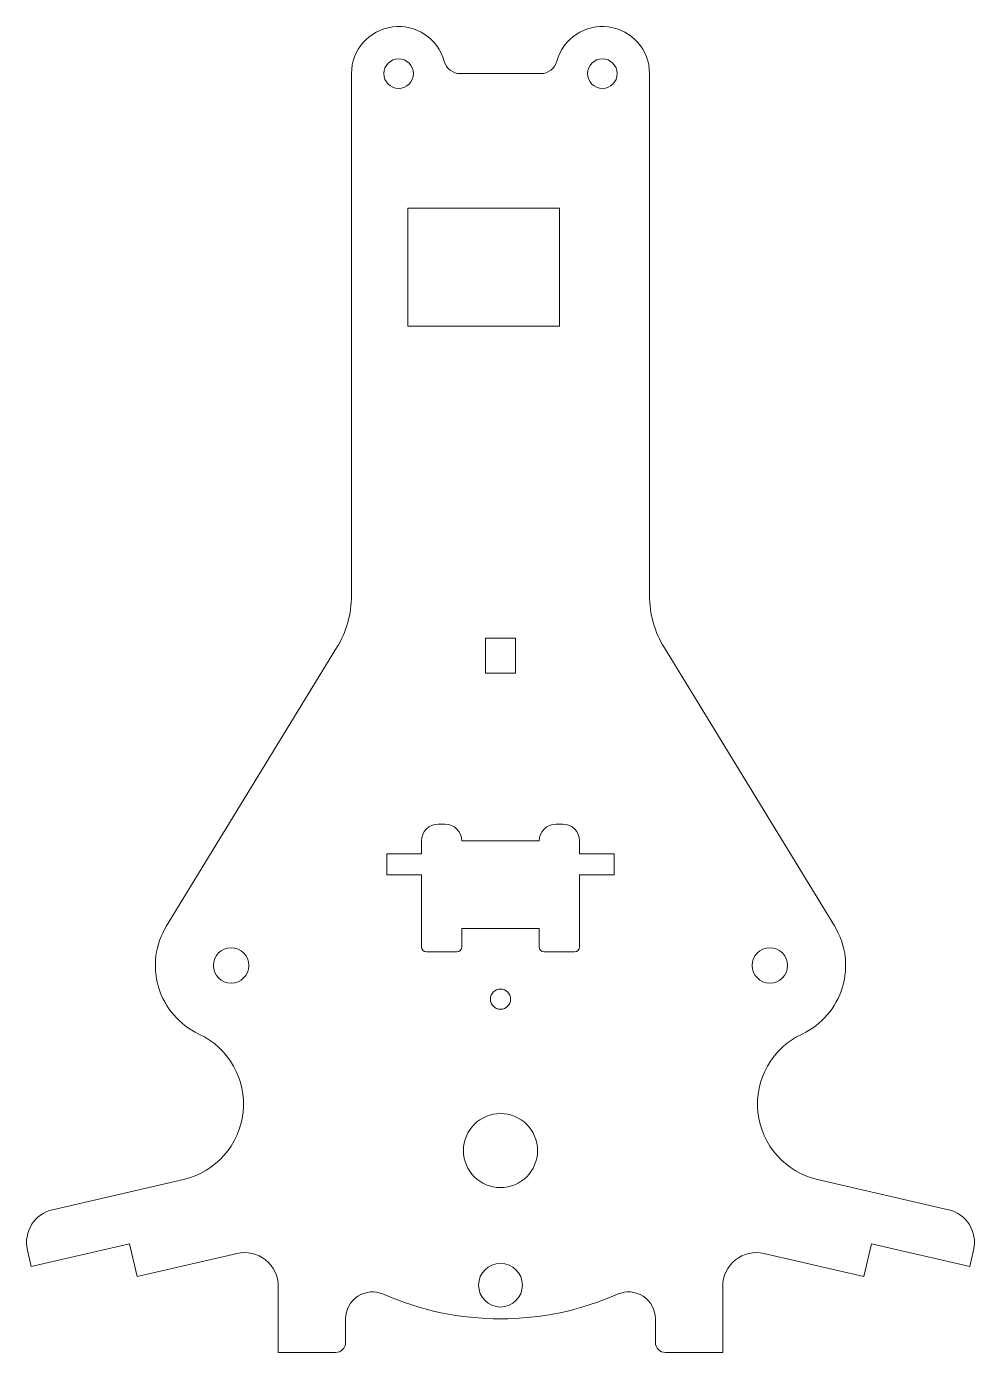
# Model space of a CAD drawing. Header units: millimetres. Extents: x -141 to 141, y -60 to 334.
import ezdxf

# ---------------------------------------------------------------- set-up
doc = ezdxf.new("R2010")
doc.units = ezdxf.units.MM

msp = doc.modelspace()

# ---------------------------------------------------------------- linework, layer by layer
at = {"color": 7, "linetype": 'Continuous', "lineweight": 15}
for p, q in [((-44.25, 320), (-44.25, 165)), ((11.92, 320), (-11.92, 320)), ((44.25, 165), (44.25, 320)), ((17.5, 280), (-27.5, 280)), ((-27.5, 280), (-27.5, 245)), ((17.5, 245), (17.5, 280)), ((-27.5, 245), (17.5, 245)), ((-4.5, 152.25), (-4.5, 141.85)), ((4.5, 152.25), (-4.5, 152.25)), ((4.5, 141.85), (4.5, 152.25)), ((-48.66, 149.34), (-99.19, 66.74)), ((99.19, 66.74), (48.66, 149.34)), ((-4.5, 141.85), (4.5, 141.85)), ((-16.5, 97), (-18.5, 97)), ((18.5, 97), (16.5, 97)), ((-23.5, 92), (-23.5, 88.2)), ((11.5, 92), (-11.5, 92)), ((23.5, 88.2), (23.5, 92)), ((-33.75, 88.2), (-33.75, 81.9)), ((-23.5, 88.2), (-33.75, 88.2)), ((33.75, 88.2), (23.5, 88.2)), ((33.75, 81.9), (33.75, 88.2)), ((-33.75, 81.9), (-23.5, 81.9)), ((-23.5, 81.9), (-23.5, 60.5)), ((23.5, 81.9), (33.75, 81.9)), ((23.5, 60.5), (23.5, 81.9)), ((-11.5, 66), (11.5, 66)), ((-11.5, 60.5), (-11.5, 66)), ((11.5, 66), (11.5, 60.5)), ((-22, 59), (-13, 59)), ((13, 59), (22, 59)), ((-94.16, -8.6), (-133.01, -17.57)), ((133.01, -17.57), (94.16, -8.6)), ((-140.5, -29.56), (-139.38, -34.43)), ((-139.38, -34.43), (-110.15, -27.68)), ((-110.15, -27.68), (-107.9, -37.43)), ((-107.9, -37.43), (-78.25, -30.58)), ((78.25, -30.58), (107.9, -37.43)), ((107.9, -37.43), (110.15, -27.68)), ((110.15, -27.68), (139.38, -34.43)), ((139.38, -34.43), (140.5, -29.56)), ((-66, -40.33), (-66, -60)), ((66, -60), (66, -40.33)), ((-46, -57), (-46, -50)), ((46, -50), (46, -57)), ((-66, -60), (-49, -60)), ((49, -60), (66, -60))]:
    msp.add_line(p, q, dxfattribs=at)
for centre, radius in [((-30.25, 320), 4.4), ((30.25, 320), 4.4), ((-80, 55), 5.25), ((80, 55), 5.25), ((0, 45), 3), ((0, 0), 11), ((0, -40), 6.5)]:
    msp.add_circle(centre, radius, dxfattribs=at)
for centre, radius, start, end in [((-30.25, 320), 14, 15.2575, 180), ((30.25, 320), 14, 0, 164.7425), ((-11.92, 325), 5, 195.2575, 270), ((11.92, 325), 5, 270, 344.7425), ((-74.25, 165), 30, 328.5427, 0), ((74.25, 165), 30, 180, 211.4573), ((-18.5, 92), 5, 90, 180), ((-16.5, 92), 5, 0, 90), ((16.5, 92), 5, 90, 180), ((18.5, 92), 5, 0, 90), ((-80, 55), 22.5, 148.5427, 244.8513), ((80, 55), 22.5, 295.1487, 31.4573), ((-22, 60.5), 1.5, 180, 270), ((-13, 60.5), 1.5, 270, 0), ((13, 60.5), 1.5, 180, 270), ((22, 60.5), 1.5, 270, 0), ((-99.34, 13.81), 23, 283, 64.8513), ((99.34, 13.81), 23, 115.1487, 257), ((-130.76, -27.31), 10, 103, 193), ((130.76, -27.31), 10, 347, 77), ((-76, -40.33), 10, 0, 103), ((76, -40.33), 10, 77, 180), ((-38, -50), 8, 66.2227, 180), ((0, 36.25), 86.25, 246.2227, 293.7773), ((38, -50), 8, 0, 113.7773), ((-49, -57), 3, 270, 0), ((49, -57), 3, 180, 270)]:
    msp.add_arc(centre, radius, start, end, dxfattribs=at)

doc.saveas('drawing.dxf')
